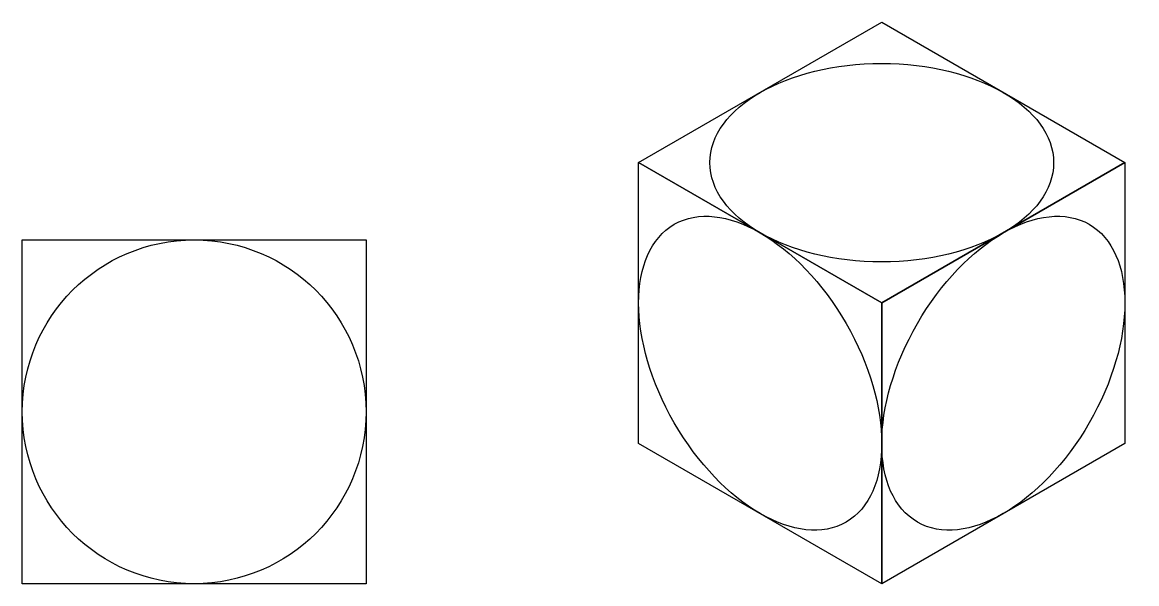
# Model space of a CAD drawing. Header units: millimetres. Extents: x 0 to 64.8, y 0 to 32.7.
import ezdxf

# ---------------------------------------------------------------- set-up
doc = ezdxf.new("R2010")
doc.units = ezdxf.units.MM
doc.layers.get('0').update_dxf_attribs({"lineweight": 25, "true_color": 0xffffff})

msp = doc.modelspace()

# ---------------------------------------------------------------- linework, layer by layer
for p, q in [((35.858, 24.495), (50, 32.66)), ((50, 32.66), (64.142, 24.495)), ((35.858, 8.165), (35.858, 24.495)), ((50, 16.33), (35.858, 24.495)), ((35.858, 24.495), (50, 16.33)), ((50, 16.33), (64.142, 24.495)), ((64.142, 24.495), (50, 16.33)), ((64.142, 24.495), (64.142, 8.165)), ((0, 20), (20, 20)), ((0, 0), (0, 20)), ((20, 20), (20, 0)), ((50, 0), (50, 16.33)), ((50, 16.33), (50, 0)), ((50, 0), (35.858, 8.165)), ((50, 0), (35.858, 8.165)), ((64.142, 8.165), (50, 0)), ((64.142, 8.165), (50, 0)), ((20, 0), (0, 0))]:
    msp.add_line(p, q)
msp.add_circle((10, 10), 10)
for centre, major_axis in [((50, 24.495), (-10, 0)), ((42.929, 12.247), (5, -8.66)), ((57.071, 12.247), (-5, -8.66))]:
    msp.add_ellipse(centre, major_axis=major_axis, ratio=0.57735)

doc.saveas('drawing.dxf')
